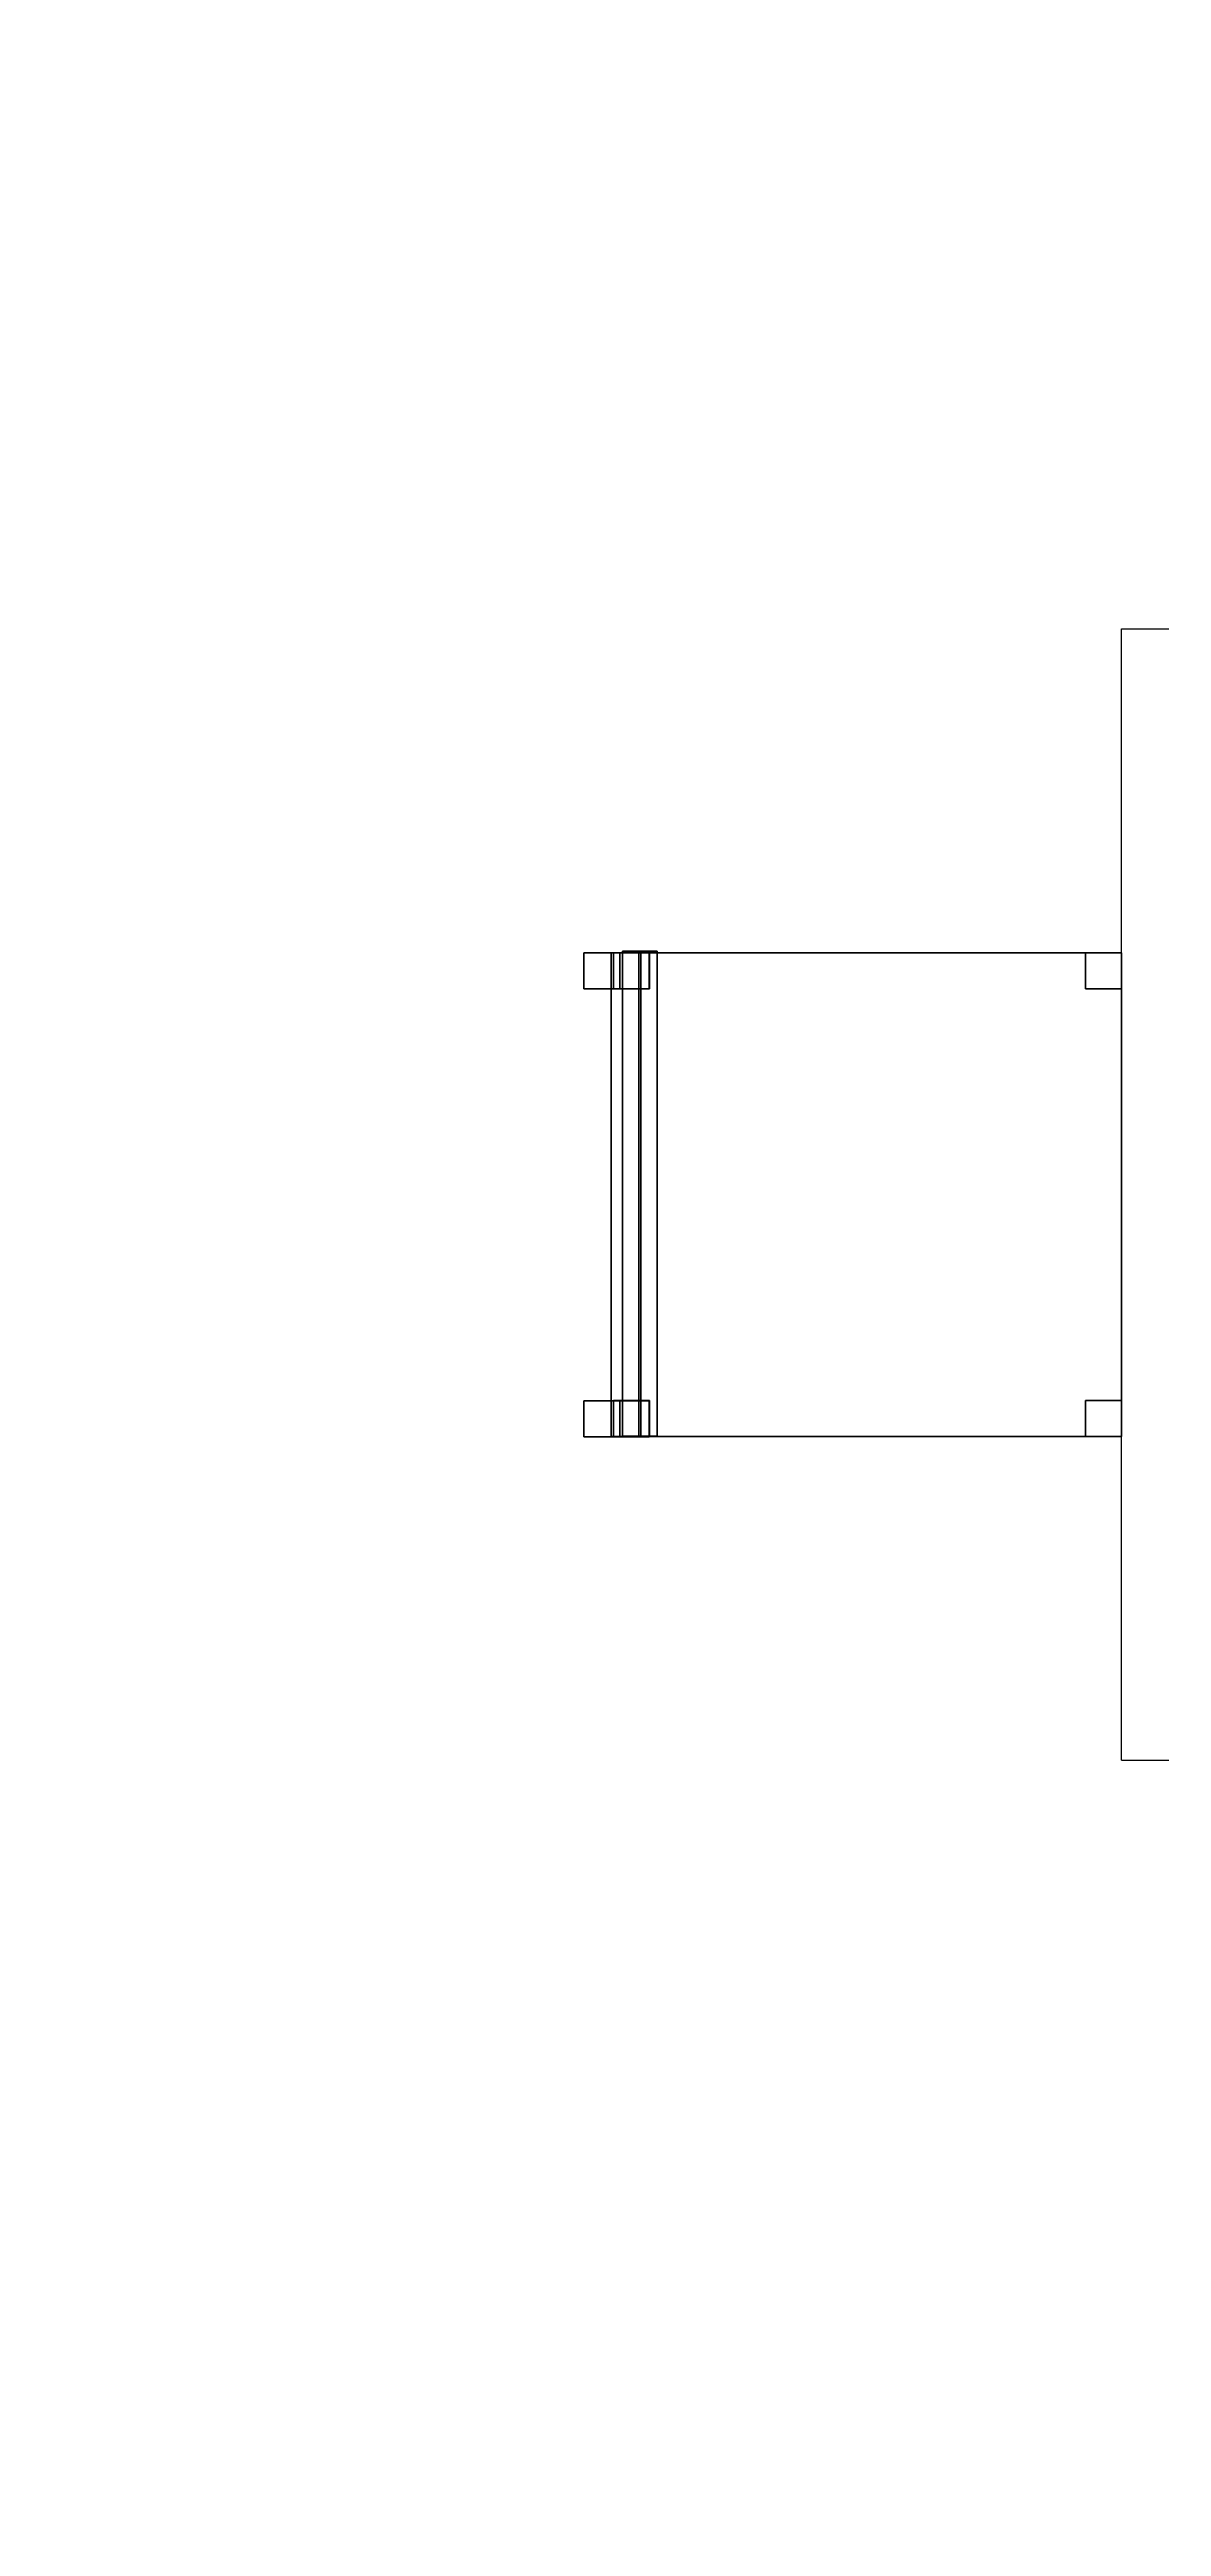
# Model space of a CAD drawing. Header units: millimetres. Extents: x 154 to 5560, y 36 to 724.
# Drawn here: x 1806.7 to 1833.6, y 272.4 to 332.4 of the extents above; entities that cross this region are included whole.
import ezdxf

# ---------------------------------------------------------------- set-up
doc = ezdxf.new("R2010")
doc.units = ezdxf.units.MM
doc.layers.add('MİMARİ PLAN', color=8, linetype='Continuous')
doc.styles.add('taho', font='tahoma.ttf')
doc.dimstyles.new('PATO', dxfattribs={"dimtxt": 0.15, "dimasz": 0.1, "dimexe": 0.02, "dimexo": 0, "dimgap": 0.1, "dimtad": 2, "dimzin": 1, "dimdsep": 46, "dimtxsty": 'taho', "dimblk": 'ARCHTICK', "dimcen": 0.1, "dimse1": 1, "dimse2": 1, "dimclrd": 256, "dimclre": 1, "dimclrt": 256, "dimadec": 0, "dimazin": 0, "dimtfac": 1, "dimtix": 1, "dimtmove": 0, "dimatfit": 3, "dimldrblk": 'ARCHTICK', "dimfxl": 1, "dimtolj": 1, "dimtzin": 0, "dimarcsym": 0})

# ---------------------------------------------------------------- blocks, each defined once
blk = doc.blocks.new('_ARCHTICK')
at = {"color": 0, "linetype": 'ByBlock', "const_width": 0.15}
blk.add_lwpolyline([(-0.5, -0.5), (0.5, 0.5)], dxfattribs=at)
blk = doc.blocks.new('*D15')
at = {"layer": 'Defpoints', "color": 0, "transparency": 16777216}
for p in [(1783.183, 362.497), (1833.05, 352.481), (1783.183, 288.849)]:
    blk.add_point(p, dxfattribs=at)
at = {"layer": 'MİMARİ PLAN', "lineweight": -2, "transparency": 16777216}
blk.add_line((1833.05, 362.497), (1783.183, 362.497), dxfattribs=at)
at = {"layer": 'MİMARİ PLAN', "lineweight": -2, "transparency": 16777216, "xscale": 0.1, "yscale": 0.1, "zscale": 0.1, "rotation": 180}
blk.add_blockref('_ARCHTICK', (1783.183, 362.497), dxfattribs=at)
at = {"layer": 'MİMARİ PLAN', "lineweight": -2, "transparency": 16777216, "xscale": 0.1, "yscale": 0.1, "zscale": 0.1}
blk.add_blockref('_ARCHTICK', (1833.05, 362.497), dxfattribs=at)
at = {"layer": 'MİMARİ PLAN', "transparency": 16777216, "insert": (1808.117, 362.676), "char_height": 0.15, "attachment_point": 5, "style": 'taho'}
blk.add_mtext('\\A1;49.87', dxfattribs=at)
blk = doc.blocks.new('*D95')
at = {"layer": 'Defpoints', "color": 0, "transparency": 16777216}
for p in [(1781.94, 273.294), (1906.108, 270.495), (1781.94, 263.251)]:
    blk.add_point(p, dxfattribs=at)
at = {"layer": 'MİMARİ PLAN', "lineweight": -2, "transparency": 16777216}
blk.add_line((1906.108, 263.251), (1781.94, 263.251), dxfattribs=at)
at = {"layer": 'MİMARİ PLAN', "lineweight": -2, "transparency": 16777216, "xscale": 0.1, "yscale": 0.1, "zscale": 0.1, "rotation": 180}
blk.add_blockref('_ARCHTICK', (1781.94, 263.251), dxfattribs=at)
at = {"layer": 'MİMARİ PLAN', "lineweight": -2, "transparency": 16777216, "xscale": 0.1, "yscale": 0.1, "zscale": 0.1}
blk.add_blockref('_ARCHTICK', (1906.108, 263.251), dxfattribs=at)
at = {"layer": 'MİMARİ PLAN', "transparency": 16777216, "insert": (1844.024, 263.075), "char_height": 0.15, "attachment_point": 5, "style": 'taho'}
blk.add_mtext('\\A1;124.17', dxfattribs=at)

msp = doc.modelspace()

# ---------------------------------------------------------------- linework, layer by layer
at = {"layer": 'MİMARİ PLAN'}
for p, q in [((1832.66, 290.932, -8.637), (1832.66, 318.359, -8.637)), ((1832.66, 318.359, -8.637), (1872.553, 318.359, -8.637)), ((1832.66, 290.932, -8.637), (1872.553, 290.932, -8.637))]:
    msp.add_line(p, q, dxfattribs=at)
for points in [[(1820.504, 310.506, -9.24), (1821.216, 310.506, -19.685), (1820.346, 310.506, -19.744), (1819.633, 310.506, -9.299)], [(1819.633, 310.506, -9.299), (1820.346, 310.506, -19.744), (1820.346, 309.634, -19.744), (1819.633, 309.634, -9.299)], [(1819.633, 309.634, -9.299), (1819.633, 309.634, -9.299), (1819.633, 310.506, -9.299)], [(1819.633, 309.634, -9.299), (1820.504, 309.634, -9.24), (1820.504, 310.506, -9.24), (1819.633, 310.506, -9.299)], [(1832.66, 310.506, -19.688), (1832.66, 310.506, -20.269), (1820.295, 310.506, -20.269), (1820.295, 310.506, -19.688)], [(1832.66, 310.506, -20.269), (1832.66, 310.506, -20.269), (1832.66, 310.506, -20.269), (1820.295, 310.506, -20.269)], [(1820.295, 310.506, -19.688), (1820.295, 310.506, -20.269), (1820.295, 298.785, -20.269), (1820.295, 298.785, -19.688)], [(1820.295, 310.506, -20.269), (1832.66, 310.506, -20.269), (1832.66, 298.785, -20.269), (1820.295, 298.785, -20.269)], [(1820.295, 298.785, -19.688), (1820.295, 298.785, -19.688), (1820.295, 310.506, -19.688)], [(1820.295, 298.785, -19.688), (1832.66, 298.785, -19.688), (1832.66, 310.506, -19.688), (1820.295, 310.506, -19.688)], [(1821.218, 310.506, -20.269), (1821.218, 310.506, -32.483), (1820.346, 310.506, -32.483), (1820.346, 310.506, -20.269)], [(1821.218, 310.506, -32.483), (1821.218, 310.506, -32.483), (1821.218, 310.506, -32.483), (1820.346, 310.506, -32.483)], [(1820.346, 310.506, -20.269), (1820.346, 310.506, -32.483), (1820.346, 309.634, -32.483), (1820.346, 309.634, -20.269)], [(1820.346, 310.506, -32.483), (1821.218, 310.506, -32.483), (1821.218, 309.634, -32.483), (1820.346, 309.634, -32.483)], [(1820.346, 309.634, -20.269), (1820.346, 309.634, -20.269), (1820.346, 310.506, -20.269)], [(1820.346, 309.634, -20.269), (1821.218, 309.634, -20.269), (1821.218, 310.506, -20.269), (1820.346, 310.506, -20.269)], [(1821.216, 310.506, -19.685), (1821.216, 310.506, -19.685), (1821.216, 310.506, -19.685), (1820.346, 310.506, -19.744)], [(1820.346, 310.506, -19.744), (1821.216, 310.506, -19.685), (1821.216, 309.634, -19.685), (1820.346, 309.634, -19.744)], [(1820.504, 309.634, -9.24), (1821.216, 309.634, -19.685), (1821.216, 310.506, -19.685), (1820.504, 310.506, -9.24)], [(1821.013, 310.549, -9.205), (1821.409, 310.549, -15.008), (1820.96, 310.549, -15.039), (1820.564, 310.549, -9.236)], [(1820.564, 310.549, -9.236), (1820.96, 310.549, -15.039), (1820.96, 298.789, -15.039), (1820.564, 298.789, -9.236)], [(1820.564, 298.789, -9.236), (1820.564, 298.789, -9.236), (1820.564, 310.549, -9.236)], [(1820.564, 298.789, -9.236), (1821.013, 298.789, -9.205), (1821.013, 310.549, -9.205), (1820.564, 310.549, -9.236)], [(1821.409, 310.549, -15.008), (1821.409, 310.549, -15.008), (1821.409, 310.549, -15.008), (1820.96, 310.549, -15.039)], [(1820.96, 310.549, -15.039), (1821.409, 310.549, -15.008), (1821.409, 298.789, -15.008), (1820.96, 298.789, -15.039)], [(1821.013, 298.789, -9.205), (1821.409, 298.789, -15.008), (1821.409, 310.549, -15.008), (1821.013, 310.549, -9.205)], [(1821.216, 309.634, -19.685), (1821.216, 309.634, -19.685), (1821.216, 310.506, -19.685)], [(1821.218, 309.634, -20.269), (1821.218, 309.634, -32.483), (1821.218, 310.506, -32.483), (1821.218, 310.506, -20.269)], [(1821.218, 309.634, -32.483), (1821.218, 309.634, -32.483), (1821.218, 310.506, -32.483)], [(1821.409, 298.789, -15.008), (1821.409, 298.789, -15.008), (1821.409, 310.549, -15.008)], [(1832.66, 310.506, -20.269), (1832.66, 310.506, -32.483), (1831.788, 310.506, -32.483), (1831.788, 310.506, -20.269)], [(1832.66, 310.506, -32.483), (1832.66, 310.506, -32.483), (1832.66, 310.506, -32.483), (1831.788, 310.506, -32.483)], [(1831.788, 310.506, -20.269), (1831.788, 310.506, -32.483), (1831.788, 309.634, -32.483), (1831.788, 309.634, -20.269)], [(1831.788, 310.506, -32.483), (1832.66, 310.506, -32.483), (1832.66, 309.634, -32.483), (1831.788, 309.634, -32.483)], [(1831.788, 309.634, -20.269), (1831.788, 309.634, -20.269), (1831.788, 310.506, -20.269)], [(1831.788, 309.634, -20.269), (1832.66, 309.634, -20.269), (1832.66, 310.506, -20.269), (1831.788, 310.506, -20.269)], [(1832.66, 309.634, -20.269), (1832.66, 309.634, -32.483), (1832.66, 310.506, -32.483), (1832.66, 310.506, -20.269)], [(1832.66, 309.634, -32.483), (1832.66, 309.634, -32.483), (1832.66, 310.506, -32.483)], [(1832.66, 298.785, -19.688), (1832.66, 298.785, -20.269), (1832.66, 310.506, -20.269), (1832.66, 310.506, -19.688)], [(1832.66, 298.785, -20.269), (1832.66, 298.785, -20.269), (1832.66, 310.506, -20.269)], [(1819.633, 309.634, -9.299), (1820.346, 309.634, -19.744), (1819.633, 309.634, -9.299)], [(1820.346, 309.634, -19.744), (1821.216, 309.634, -19.685), (1820.504, 309.634, -9.24), (1819.633, 309.634, -9.299)], [(1820.346, 309.634, -20.269), (1820.346, 309.634, -32.483), (1820.346, 309.634, -20.269)], [(1820.346, 309.634, -32.483), (1821.218, 309.634, -32.483), (1821.218, 309.634, -20.269), (1820.346, 309.634, -20.269)], [(1831.788, 309.634, -20.269), (1831.788, 309.634, -32.483), (1831.788, 309.634, -20.269)], [(1831.788, 309.634, -32.483), (1832.66, 309.634, -32.483), (1832.66, 309.634, -20.269), (1831.788, 309.634, -20.269)], [(1821.218, 299.657, -20.269), (1821.218, 299.657, -32.483), (1820.346, 299.657, -32.483), (1820.346, 299.657, -20.269)], [(1821.218, 299.657, -32.483), (1821.218, 299.657, -32.483), (1821.218, 299.657, -32.483), (1820.346, 299.657, -32.483)], [(1820.346, 299.657, -20.269), (1820.346, 299.657, -32.483), (1820.346, 298.785, -32.483), (1820.346, 298.785, -20.269)], [(1820.346, 299.657, -32.483), (1821.218, 299.657, -32.483), (1821.218, 298.785, -32.483), (1820.346, 298.785, -32.483)], [(1820.346, 298.785, -20.269), (1820.346, 298.785, -20.269), (1820.346, 299.657, -20.269)], [(1820.346, 298.785, -20.269), (1821.218, 298.785, -20.269), (1821.218, 299.657, -20.269), (1820.346, 299.657, -20.269)], [(1821.218, 298.785, -20.269), (1821.218, 298.785, -32.483), (1821.218, 299.657, -32.483), (1821.218, 299.657, -20.269)], [(1821.218, 298.785, -32.483), (1821.218, 298.785, -32.483), (1821.218, 299.657, -32.483)], [(1832.66, 299.657, -20.269), (1832.66, 299.657, -32.483), (1831.788, 299.657, -32.483), (1831.788, 299.657, -20.269)], [(1832.66, 299.657, -32.483), (1832.66, 299.657, -32.483), (1832.66, 299.657, -32.483), (1831.788, 299.657, -32.483)], [(1831.788, 299.657, -20.269), (1831.788, 299.657, -32.483), (1831.788, 298.785, -32.483), (1831.788, 298.785, -20.269)], [(1831.788, 299.657, -32.483), (1832.66, 299.657, -32.483), (1832.66, 298.785, -32.483), (1831.788, 298.785, -32.483)], [(1831.788, 298.785, -20.269), (1831.788, 298.785, -20.269), (1831.788, 299.657, -20.269)], [(1831.788, 298.785, -20.269), (1832.66, 298.785, -20.269), (1832.66, 299.657, -20.269), (1831.788, 299.657, -20.269)], [(1832.66, 298.785, -20.269), (1832.66, 298.785, -32.483), (1832.66, 299.657, -32.483), (1832.66, 299.657, -20.269)], [(1832.66, 298.785, -32.483), (1832.66, 298.785, -32.483), (1832.66, 299.657, -32.483)], [(1820.504, 299.645, -9.24), (1821.216, 299.645, -19.685), (1820.346, 299.645, -19.744), (1819.633, 299.645, -9.299)], [(1819.633, 299.645, -9.299), (1820.346, 299.645, -19.744), (1820.346, 298.773, -19.744), (1819.633, 298.773, -9.299)], [(1819.633, 298.773, -9.299), (1819.633, 298.773, -9.299), (1819.633, 299.645, -9.299)], [(1819.633, 298.773, -9.299), (1820.504, 298.773, -9.24), (1820.504, 299.645, -9.24), (1819.633, 299.645, -9.299)], [(1821.216, 299.645, -19.685), (1821.216, 299.645, -19.685), (1821.216, 299.645, -19.685), (1820.346, 299.645, -19.744)], [(1820.346, 299.645, -19.744), (1821.216, 299.645, -19.685), (1821.216, 298.773, -19.685), (1820.346, 298.773, -19.744)], [(1820.504, 298.773, -9.24), (1821.216, 298.773, -19.685), (1821.216, 299.645, -19.685), (1820.504, 299.645, -9.24)], [(1821.216, 298.773, -19.685), (1821.216, 298.773, -19.685), (1821.216, 299.645, -19.685)], [(1819.633, 298.773, -9.299), (1820.346, 298.773, -19.744), (1819.633, 298.773, -9.299)], [(1820.346, 298.773, -19.744), (1821.216, 298.773, -19.685), (1820.504, 298.773, -9.24), (1819.633, 298.773, -9.299)], [(1820.295, 298.785, -19.688), (1820.295, 298.785, -20.269), (1820.295, 298.785, -19.688)], [(1820.295, 298.785, -20.269), (1832.66, 298.785, -20.269), (1832.66, 298.785, -19.688), (1820.295, 298.785, -19.688)], [(1820.346, 298.785, -20.269), (1820.346, 298.785, -32.483), (1820.346, 298.785, -20.269)], [(1820.346, 298.785, -32.483), (1821.218, 298.785, -32.483), (1821.218, 298.785, -20.269), (1820.346, 298.785, -20.269)], [(1820.564, 298.789, -9.236), (1820.96, 298.789, -15.039), (1820.564, 298.789, -9.236)], [(1820.96, 298.789, -15.039), (1821.409, 298.789, -15.008), (1821.013, 298.789, -9.205), (1820.564, 298.789, -9.236)], [(1831.788, 298.785, -20.269), (1831.788, 298.785, -32.483), (1831.788, 298.785, -20.269)], [(1831.788, 298.785, -32.483), (1832.66, 298.785, -32.483), (1832.66, 298.785, -20.269), (1831.788, 298.785, -20.269)]]:
    msp.add_3dface(points, dxfattribs=at)

# ---------------------------------------------------------------- dimensions: what is measured, and where the dimension line sits
dim = msp.add_linear_dim(base=(1783.183, 362.497), p1=(1833.05, 352.481), p2=(1783.183, 288.849), dimstyle='PATO', dxfattribs=at)
dim.commit()
dim.dimension.update_dxf_attribs({"geometry": '*D15', "text_midpoint": (1808.117, 362.676)})
dim = msp.add_linear_dim(base=(1781.94, 263.251), p1=(1906.108, 270.495), p2=(1781.94, 273.294), dimstyle='PATO', dxfattribs=at)
dim.commit()
dim.dimension.update_dxf_attribs({"geometry": '*D95', "text_midpoint": (1844.024, 263.251), "dimtype": 160})

doc.saveas('drawing.dxf')
